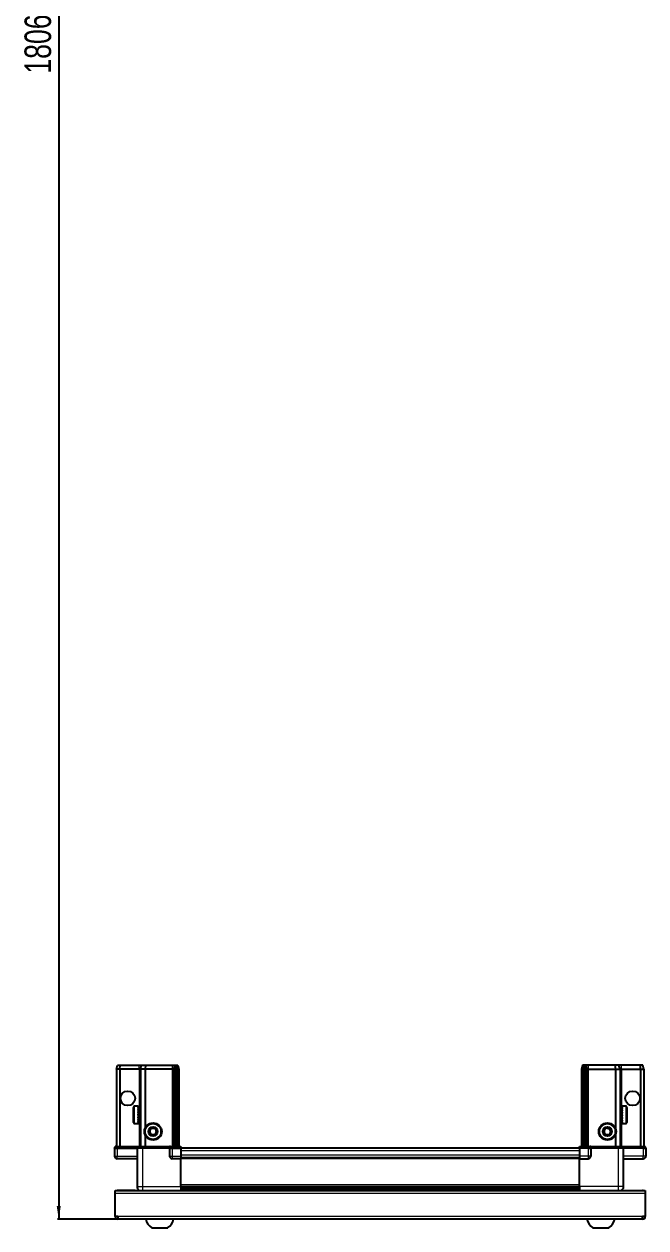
# Model space of a CAD drawing. Header units: millimetres. Extents: x 1021 to 4054, y -1238 to 1683.
# Drawn here: x 1077 to 1545, y -1238 to -331 of the extents above; entities that cross this region are included whole.
import ezdxf

# ---------------------------------------------------------------- set-up
doc = ezdxf.new("R2010")
doc.units = ezdxf.units.MM
doc.layers.add('FORMAT', color=7, linetype='Continuous')
doc.styles.add('SLDTEXTSTYLE0', font='TXT', dxfattribs={"width": 0.75})
doc.dimstyles.new('SLDDIMSTYLE0', dxfattribs={"dimtxt": 20, "dimasz": 10, "dimexe": 0, "dimexo": 0.0625, "dimgap": 5, "dimtad": 2, "dimdec": 1, "dimrnd": 1e-09, "dimzin": 12, "dimdsep": 46, "dimtxsty": 'SLDTEXTSTYLE0', "dimsah": 1, "dimcen": 0.09, "dimadec": 0, "dimazin": 3, "dimtfac": 1, "dimtofl": 0, "dimtmove": 0, "dimatfit": 3, "dimfxl": 0, "dimfrac": 2, "dimtolj": 1, "dimtzin": 12, "dimarcsym": 0})

# ---------------------------------------------------------------- blocks, each defined once
blk = doc.blocks.new('_D_8')
at = {"layer": 'FORMAT'}
for p, q in [((1146.72, 575.42), (1101.63, 575.42)), ((1102.63, 575.42), (1102.63, -1231.28)), ((1147.22, -1231.28), (1101.63, -1231.28))]:
    blk.add_line(p, q, dxfattribs=at)
for points in [[(1102.63, 575.42), (1101.09, 565.42), (1104.17, 565.42)], [(1102.63, -1231.28), (1104.17, -1221.28), (1101.09, -1221.28)]]:
    blk.add_solid(points, dxfattribs=at)
at = {"layer": 'FORMAT', "insert": (1076.85, -368.57), "char_height": 20, "attachment_point": 1, "rotation": 90, "style": 'SLDTEXTSTYLE0'}
blk.add_mtext('1806,7', dxfattribs=at)

msp = doc.modelspace()

# ---------------------------------------------------------------- linework, layer by layer
at = {"color": 7, "linetype": 'Continuous', "lineweight": 25}
for p, q in [((1146.13, -1118.28), (1146.93, -1115.28)), ((1148.63, -1118.28), (1146.13, -1118.28)), ((1146.13, -1118.28), (1146.13, -1176.58)), ((1146.93, -1115.28), (1148.78, -1115.28)), ((1148.63, -1118.28), (1148.78, -1115.28)), ((1163.13, -1118.28), (1148.63, -1118.28)), ((1148.63, -1118.28), (1148.63, -1176.58)), ((1148.78, -1115.28), (1163.13, -1115.28)), ((1163.13, -1115.28), (1164.93, -1115.28)), ((1164.13, -1118.28), (1163.13, -1118.28)), ((1164.13, -1118.28), (1164.93, -1115.28)), ((1167.63, -1118.28), (1164.13, -1118.28)), ((1164.13, -1118.28), (1164.13, -1176.58)), ((1164.93, -1115.28), (1167.96, -1115.28)), ((1167.96, -1115.28), (1167.63, -1118.28)), ((1188.13, -1118.28), (1167.63, -1118.28)), ((1167.63, -1118.28), (1167.63, -1162.78)), ((1167.96, -1115.28), (1188.13, -1115.28)), ((1188.13, -1115.28), (1189.93, -1115.28)), ((1189.13, -1118.28), (1188.13, -1118.28)), ((1189.93, -1115.28), (1189.13, -1118.28)), ((1190.13, -1118.28), (1189.13, -1118.28)), ((1189.13, -1118.28), (1189.13, -1176.58)), ((1189.93, -1115.28), (1190.67, -1115.28)), ((1190.67, -1115.28), (1190.13, -1118.28)), ((1191.63, -1118.28), (1190.13, -1118.28)), ((1190.13, -1118.28), (1190.13, -1176.58)), ((1190.67, -1115.28), (1191.17, -1115.28)), ((1191.17, -1115.28), (1192.33, -1115.28)), ((1191.17, -1115.28), (1191.63, -1118.28)), ((1193.13, -1118.28), (1191.63, -1118.28)), ((1191.63, -1118.28), (1191.63, -1176.58)), ((1192.33, -1115.28), (1193.13, -1118.28)), ((1193.13, -1118.28), (1193.13, -1176.58)), ((1496.93, -1115.28), (1496.13, -1118.28)), ((1496.13, -1118.28), (1497.63, -1118.28)), ((1496.13, -1118.28), (1496.13, -1176.58)), ((1498.08, -1115.28), (1496.93, -1115.28)), ((1498.08, -1115.28), (1497.63, -1118.28)), ((1497.63, -1118.28), (1499.13, -1118.28)), ((1497.63, -1118.28), (1497.63, -1176.58)), ((1498.58, -1115.28), (1498.08, -1115.28)), ((1498.58, -1115.28), (1499.13, -1118.28)), ((1499.33, -1115.28), (1498.58, -1115.28)), ((1499.13, -1118.28), (1500.13, -1118.28)), ((1499.13, -1118.28), (1499.13, -1176.58)), ((1499.33, -1115.28), (1500.13, -1118.28)), ((1501.13, -1115.28), (1499.33, -1115.28)), ((1500.13, -1118.28), (1500.13, -1176.58)), ((1500.13, -1118.28), (1501.13, -1118.28)), ((1521.3, -1115.28), (1501.13, -1115.28)), ((1501.13, -1118.28), (1521.63, -1118.28)), ((1521.3, -1115.28), (1521.63, -1118.28)), ((1524.33, -1115.28), (1521.3, -1115.28)), ((1521.63, -1118.28), (1521.63, -1162.78)), ((1521.63, -1118.28), (1525.13, -1118.28)), ((1525.13, -1118.28), (1524.33, -1115.28)), ((1526.13, -1115.28), (1524.33, -1115.28)), ((1525.13, -1118.28), (1525.13, -1176.58)), ((1525.13, -1118.28), (1526.13, -1118.28)), ((1540.47, -1115.28), (1526.13, -1115.28)), ((1526.13, -1118.28), (1540.63, -1118.28)), ((1540.63, -1118.28), (1540.47, -1115.28)), ((1542.33, -1115.28), (1540.47, -1115.28)), ((1540.63, -1118.28), (1543.13, -1118.28)), ((1540.63, -1118.28), (1540.63, -1176.58)), ((1543.13, -1118.28), (1542.33, -1115.28)), ((1543.13, -1118.28), (1543.13, -1176.58)), ((1158.93, -1158.48), (1158.93, -1147.08)), ((1162.13, -1146.28), (1159.73, -1146.28)), ((1162.13, -1146.28), (1162.13, -1146.29)), ((1162.13, -1146.29), (1162.63, -1146.29)), ((1162.13, -1146.47), (1162.63, -1146.47)), ((1162.13, -1146.47), (1162.13, -1146.69)), ((1162.13, -1146.69), (1162.63, -1146.69)), ((1162.13, -1147.27), (1162.63, -1147.27)), ((1162.13, -1147.27), (1162.13, -1147.69)), ((1162.13, -1147.69), (1162.63, -1147.69)), ((1162.13, -1148.6), (1162.63, -1148.6)), ((1162.13, -1148.6), (1162.13, -1149.19)), ((1162.13, -1149.19), (1162.63, -1149.19)), ((1162.13, -1150.35), (1162.63, -1150.35)), ((1162.13, -1150.35), (1162.13, -1151.04)), ((1162.13, -1151.04), (1162.63, -1151.04)), ((1162.63, -1146.47), (1162.63, -1146.29)), ((1162.63, -1146.69), (1162.63, -1146.47)), ((1162.63, -1147.27), (1162.63, -1146.69)), ((1162.63, -1147.69), (1162.63, -1147.27)), ((1162.63, -1148.6), (1162.63, -1147.69)), ((1162.73, -1148.38), (1162.63, -1148.38)), ((1162.63, -1149.19), (1162.63, -1148.6)), ((1162.63, -1150.35), (1162.63, -1149.19)), ((1162.63, -1151.04), (1162.63, -1150.35)), ((1162.63, -1152.33), (1162.63, -1151.04)), ((1162.73, -1157.18), (1162.73, -1148.38)), ((1163.61, -1149.47), (1163.13, -1148.78)), ((1163.13, -1156.78), (1163.13, -1148.78)), ((1164.1, -1148.78), (1163.61, -1149.47)), ((1163.61, -1156.09), (1163.61, -1149.47)), ((1164.13, -1148.78), (1164.1, -1148.78)), ((1164.1, -1156.78), (1164.1, -1148.78)), ((1525.16, -1148.78), (1525.13, -1148.78)), ((1525.65, -1149.47), (1525.16, -1148.78)), ((1525.16, -1148.78), (1525.16, -1156.78)), ((1526.13, -1148.78), (1525.65, -1149.47)), ((1525.65, -1149.47), (1525.65, -1156.09)), ((1526.13, -1148.78), (1526.13, -1156.78)), ((1526.63, -1148.38), (1526.53, -1148.38)), ((1526.53, -1148.38), (1526.53, -1157.18)), ((1529.53, -1146.28), (1526.63, -1146.28)), ((1527.13, -1146.28), (1526.63, -1146.28)), ((1526.63, -1146.28), (1526.63, -1146.33)), ((1526.63, -1146.33), (1526.63, -1146.61)), ((1527.13, -1146.33), (1526.63, -1146.33)), ((1527.13, -1146.61), (1526.63, -1146.61)), ((1526.63, -1146.61), (1526.63, -1146.89)), ((1527.13, -1146.89), (1526.63, -1146.89)), ((1526.63, -1146.89), (1526.63, -1147.55)), ((1527.13, -1147.55), (1526.63, -1147.55)), ((1526.63, -1147.55), (1526.63, -1148.02)), ((1526.63, -1148.02), (1526.63, -1149)), ((1527.13, -1148.02), (1526.63, -1148.02)), ((1527.13, -1149), (1526.63, -1149)), ((1526.63, -1149), (1526.63, -1149.62)), ((1526.63, -1149.62), (1526.63, -1150.82)), ((1527.13, -1149.62), (1526.63, -1149.62)), ((1527.13, -1150.82), (1526.63, -1150.82)), ((1526.63, -1150.82), (1526.63, -1151.45)), ((1527.13, -1146.33), (1527.13, -1146.28)), ((1527.13, -1146.89), (1527.13, -1146.61)), ((1527.13, -1148.02), (1527.13, -1147.55)), ((1527.13, -1149.62), (1527.13, -1149)), ((1527.13, -1151.53), (1527.13, -1150.82)), ((1530.33, -1147.08), (1530.33, -1158.48)), ((1159.73, -1159.28), (1162.13, -1159.28)), ((1162.13, -1152.33), (1162.63, -1152.33)), ((1162.13, -1152.33), (1162.13, -1153.07)), ((1162.13, -1152.47), (1162.63, -1152.47)), ((1162.13, -1152.97), (1162.63, -1152.97)), ((1162.13, -1153.07), (1162.63, -1153.07)), ((1162.13, -1154.35), (1162.63, -1154.35)), ((1162.13, -1154.35), (1162.13, -1155.06)), ((1162.13, -1155.06), (1162.63, -1155.06)), ((1162.13, -1156.22), (1162.63, -1156.22)), ((1162.13, -1156.22), (1162.13, -1156.83)), ((1162.13, -1156.83), (1162.63, -1156.83)), ((1162.13, -1157.76), (1162.63, -1157.76)), ((1162.13, -1157.76), (1162.13, -1158.2)), ((1162.13, -1158.2), (1162.63, -1158.2)), ((1162.13, -1158.81), (1162.63, -1158.81)), ((1162.13, -1158.81), (1162.13, -1159.04)), ((1162.13, -1159.04), (1162.63, -1159.04)), ((1162.13, -1159.26), (1162.63, -1159.26)), ((1162.13, -1159.26), (1162.13, -1159.28)), ((1162.13, -1159.27), (1162.63, -1159.27)), ((1162.63, -1152.47), (1162.63, -1152.33)), ((1162.63, -1153.07), (1162.63, -1152.97)), ((1162.63, -1154.35), (1162.63, -1153.07)), ((1162.63, -1155.06), (1162.63, -1154.35)), ((1162.63, -1156.22), (1162.63, -1155.06)), ((1162.63, -1156.83), (1162.63, -1156.22)), ((1162.63, -1157.76), (1162.63, -1156.83)), ((1162.63, -1157.18), (1162.73, -1157.18)), ((1162.63, -1158.2), (1162.63, -1157.76)), ((1162.63, -1158.81), (1162.63, -1158.2)), ((1162.63, -1159.04), (1162.63, -1158.81)), ((1162.63, -1159.26), (1162.63, -1159.04)), ((1162.63, -1159.27), (1162.63, -1159.26)), ((1163.13, -1156.78), (1163.61, -1156.09)), ((1163.61, -1156.09), (1164.1, -1156.78)), ((1164.1, -1156.78), (1164.13, -1156.78)), ((1525.13, -1156.78), (1525.16, -1156.78)), ((1525.16, -1156.78), (1525.65, -1156.09)), ((1525.65, -1156.09), (1526.13, -1156.78)), ((1526.53, -1157.18), (1526.63, -1157.18)), ((1527.13, -1151.45), (1526.63, -1151.45)), ((1526.63, -1151.53), (1526.63, -1152.83)), ((1527.13, -1151.53), (1526.63, -1151.53)), ((1527.13, -1152.83), (1526.63, -1152.83)), ((1527.13, -1153.31), (1526.63, -1153.31)), ((1526.63, -1153.31), (1526.63, -1153.57)), ((1526.63, -1153.57), (1526.63, -1154.84)), ((1527.13, -1153.57), (1526.63, -1153.57)), ((1527.13, -1154.84), (1526.63, -1154.84)), ((1526.63, -1154.84), (1526.63, -1155.52)), ((1526.63, -1155.52), (1526.63, -1156.64)), ((1527.13, -1155.52), (1526.63, -1155.52)), ((1527.13, -1156.64), (1526.63, -1156.64)), ((1526.63, -1156.64), (1526.63, -1157.21)), ((1526.63, -1157.21), (1526.63, -1158.07)), ((1527.13, -1157.21), (1526.63, -1157.21)), ((1527.13, -1158.07), (1526.63, -1158.07)), ((1526.63, -1158.07), (1526.63, -1158.46)), ((1526.63, -1158.46), (1526.63, -1158.98)), ((1527.13, -1158.46), (1526.63, -1158.46)), ((1527.13, -1158.98), (1526.63, -1158.98)), ((1526.63, -1158.98), (1526.63, -1159.16)), ((1526.63, -1159.16), (1526.63, -1159.28)), ((1527.13, -1159.16), (1526.63, -1159.16)), ((1526.63, -1159.28), (1529.53, -1159.28)), ((1527.13, -1153.57), (1527.13, -1152.83)), ((1527.13, -1155.52), (1527.13, -1154.84)), ((1527.13, -1157.21), (1527.13, -1156.64)), ((1527.13, -1158.46), (1527.13, -1158.07)), ((1527.13, -1159.16), (1527.13, -1158.98)), ((1167.63, -1167.78), (1167.63, -1176.58)), ((1521.63, -1167.78), (1521.63, -1176.58)), ((1145.13, -1176.58), (1144.63, -1177.45)), ((1144.63, -1177.78), (1144.63, -1177.45)), ((1144.63, -1177.78), (1146.63, -1177.78)), ((1144.63, -1177.78), (1144.63, -1183.78)), ((1146.63, -1176.58), (1145.13, -1176.58)), ((1146.63, -1176.58), (1161.43, -1176.58)), ((1161.43, -1177.78), (1146.63, -1177.78)), ((1146.63, -1177.78), (1161.43, -1177.78)), ((1161.43, -1176.58), (1161.63, -1176.58)), ((1161.63, -1177.78), (1161.43, -1177.78)), ((1161.63, -1177.78), (1161.63, -1176.58)), ((1161.63, -1176.58), (1165.63, -1176.58)), ((1165.63, -1177.78), (1161.63, -1177.78)), ((1161.63, -1177.78), (1161.63, -1206.78)), ((1165.63, -1176.58), (1185.93, -1176.58)), ((1185.93, -1177.78), (1165.63, -1177.78)), ((1185.93, -1176.58), (1186.13, -1176.58)), ((1186.13, -1177.78), (1185.93, -1177.78)), ((1186.13, -1177.78), (1186.13, -1176.58)), ((1186.81, -1176.58), (1186.13, -1176.58)), ((1186.13, -1177.78), (1188.13, -1177.78)), ((1186.13, -1177.78), (1186.13, -1183.78)), ((1186.81, -1176.58), (1194.63, -1176.58)), ((1194.63, -1177.45), (1188.13, -1177.45)), ((1194.63, -1177.78), (1188.13, -1177.78)), ((1188.13, -1177.78), (1194.63, -1177.78)), ((1194.63, -1176.58), (1194.63, -1177.45)), ((1194.63, -1177.45), (1194.63, -1177.45)), ((1194.63, -1177.78), (1194.63, -1177.45)), ((1194.63, -1177.78), (1194.63, -1177.78)), ((1194.63, -1177.78), (1194.63, -1183.78)), ((1494.63, -1177.93), (1194.63, -1177.93)), ((1494.63, -1177.45), (1494.63, -1176.58)), ((1494.63, -1176.58), (1502.45, -1176.58)), ((1501.13, -1177.45), (1494.63, -1177.45)), ((1494.63, -1177.78), (1494.63, -1177.45)), ((1501.13, -1177.78), (1494.63, -1177.78)), ((1494.63, -1177.78), (1494.63, -1183.78)), ((1501.13, -1177.78), (1503.13, -1177.78)), ((1503.13, -1177.78), (1501.13, -1177.78)), ((1503.13, -1176.58), (1502.45, -1176.58)), ((1503.13, -1177.78), (1503.13, -1176.58)), ((1503.13, -1176.58), (1503.33, -1176.58)), ((1503.33, -1177.78), (1503.13, -1177.78)), ((1503.13, -1177.78), (1503.13, -1183.78)), ((1503.33, -1176.58), (1523.63, -1176.58)), ((1523.63, -1177.78), (1503.33, -1177.78)), ((1523.63, -1176.58), (1527.63, -1176.58)), ((1527.63, -1177.78), (1523.63, -1177.78)), ((1527.63, -1177.78), (1527.63, -1176.58)), ((1527.63, -1176.58), (1527.83, -1176.58)), ((1527.83, -1177.78), (1527.63, -1177.78)), ((1527.63, -1177.78), (1527.63, -1206.78)), ((1527.83, -1176.58), (1542.63, -1176.58)), ((1542.63, -1177.78), (1527.83, -1177.78)), ((1544.13, -1176.58), (1542.63, -1176.58)), ((1542.63, -1177.78), (1544.63, -1177.78)), ((1544.63, -1177.45), (1544.13, -1176.58)), ((1544.63, -1177.45), (1544.13, -1176.58)), ((1544.63, -1177.78), (1544.63, -1177.45)), ((1544.63, -1177.78), (1544.63, -1177.45)), ((1544.63, -1177.78), (1544.63, -1177.78)), ((1544.63, -1177.78), (1544.63, -1183.78)), ((1161.63, -1185.78), (1146.63, -1185.78)), ((1194.63, -1185.78), (1188.13, -1185.78)), ((1194.63, -1183.78), (1194.63, -1185.78)), ((1494.63, -1185.13), (1194.63, -1185.13)), ((1194.63, -1206.78), (1194.63, -1185.78)), ((1494.63, -1183.78), (1494.63, -1185.78)), ((1494.63, -1185.78), (1501.13, -1185.78)), ((1494.63, -1206.78), (1494.63, -1185.78)), ((1527.63, -1185.78), (1542.63, -1185.78)), ((1145.13, -1209.78), (1544.13, -1209.78)), ((1145.13, -1211.88), (1145.13, -1209.78)), ((1145.13, -1229.18), (1145.13, -1211.88)), ((1160.13, -1209.68), (1147.23, -1209.68)), ((1160.13, -1209.68), (1160.13, -1209.78)), ((1194.63, -1207.8), (1494.63, -1207.8)), ((1194.63, -1207.84), (1494.63, -1207.84)), ((1218.51, -1209.63), (1194.63, -1209.63)), ((1213.13, -1209.78), (1213.13, -1209.63)), ((1213.17, -1209.78), (1213.17, -1209.63)), ((1213.44, -1209.78), (1213.44, -1209.63)), ((1213.7, -1209.78), (1213.7, -1209.63)), ((1214.35, -1209.78), (1214.35, -1209.63)), ((1214.82, -1209.78), (1214.82, -1209.63)), ((1215.78, -1209.78), (1215.78, -1209.63)), ((1216.4, -1209.78), (1216.4, -1209.63)), ((1217.59, -1209.78), (1217.59, -1209.63)), ((1218.25, -1209.78), (1218.25, -1209.63)), ((1218.3, -1209.78), (1218.3, -1209.63)), ((1219.6, -1209.63), (1218.51, -1209.63)), ((1219.6, -1209.78), (1219.6, -1209.63)), ((1219.6, -1209.63), (1219.6, -1209.63)), ((1220.33, -1209.63), (1219.6, -1209.63)), ((1219.61, -1209.78), (1219.61, -1209.63)), ((1220.11, -1209.78), (1220.11, -1209.63)), ((1220.33, -1209.78), (1220.33, -1209.63)), ((1220.75, -1209.63), (1220.33, -1209.63)), ((1220.33, -1209.63), (1220.33, -1209.63)), ((1468.51, -1209.63), (1220.75, -1209.63)), ((1221.61, -1209.78), (1221.61, -1209.63)), ((1222.3, -1209.78), (1222.3, -1209.63)), ((1223.42, -1209.78), (1223.42, -1209.63)), ((1224, -1209.78), (1224, -1209.63)), ((1224.87, -1209.78), (1224.87, -1209.63)), ((1225.27, -1209.78), (1225.27, -1209.63)), ((1225.8, -1209.78), (1225.8, -1209.63)), ((1225.99, -1209.78), (1225.99, -1209.63)), ((1226.13, -1209.78), (1226.13, -1209.63)), ((1463.13, -1209.78), (1463.13, -1209.63)), ((1463.3, -1209.78), (1463.3, -1209.63)), ((1463.51, -1209.78), (1463.51, -1209.63)), ((1464.07, -1209.78), (1464.07, -1209.63)), ((1464.49, -1209.78), (1464.49, -1209.63)), ((1465.39, -1209.78), (1465.39, -1209.63)), ((1465.97, -1209.78), (1465.97, -1209.63)), ((1467.12, -1209.78), (1467.12, -1209.63)), ((1467.81, -1209.78), (1467.81, -1209.63)), ((1469.09, -1209.63), (1468.51, -1209.63)), ((1469.09, -1209.78), (1469.09, -1209.63)), ((1469.1, -1209.63), (1469.09, -1209.63)), ((1469.83, -1209.63), (1469.1, -1209.63)), ((1469.27, -1209.78), (1469.27, -1209.63)), ((1469.77, -1209.78), (1469.77, -1209.63)), ((1469.83, -1209.78), (1469.83, -1209.63)), ((1470.75, -1209.63), (1469.83, -1209.63)), ((1469.83, -1209.63), (1469.83, -1209.63)), ((1494.63, -1209.63), (1470.75, -1209.63)), ((1471.12, -1209.78), (1471.12, -1209.63)), ((1471.83, -1209.78), (1471.83, -1209.63)), ((1473, -1209.78), (1473, -1209.63)), ((1473.61, -1209.78), (1473.61, -1209.63)), ((1474.55, -1209.78), (1474.55, -1209.63)), ((1475, -1209.78), (1475, -1209.63)), ((1475.62, -1209.78), (1475.62, -1209.63)), ((1475.87, -1209.78), (1475.87, -1209.63)), ((1476.11, -1209.78), (1476.11, -1209.63)), ((1476.13, -1209.78), (1476.13, -1209.63)), ((1529.13, -1209.68), (1542.03, -1209.68)), ((1529.13, -1209.68), (1529.13, -1209.78)), ((1544.13, -1209.78), (1544.13, -1211.88)), ((1544.13, -1211.88), (1544.13, -1229.18)), ((1147.23, -1229.18), (1145.13, -1229.18)), ((1147.23, -1229.18), (1147.23, -1231.28)), ((1542.03, -1231.28), (1147.23, -1231.28)), ((1544.13, -1229.18), (1542.03, -1229.18)), ((1542.03, -1231.28), (1542.03, -1229.18)), ((1172.63, -1237.88), (1184.63, -1237.88)), ((1504.63, -1237.88), (1516.63, -1237.88))]:
    msp.add_line(p, q, dxfattribs=at)
at = {"color": 8, "linetype": 'Continuous', "lineweight": 18}
for p, q in [((1163.13, -1118.28), (1163.13, -1115.28)), ((1163.13, -1118.28), (1163.13, -1148.78)), ((1188.13, -1115.28), (1188.13, -1118.28)), ((1188.13, -1118.28), (1188.13, -1176.58)), ((1501.13, -1115.28), (1501.13, -1118.28)), ((1501.13, -1118.28), (1501.13, -1176.58)), ((1526.13, -1118.28), (1526.13, -1115.28)), ((1526.13, -1118.28), (1526.13, -1148.78)), ((1159.73, -1159.28), (1159.73, -1146.28)), ((1529.53, -1146.28), (1529.53, -1159.28)), ((1163.13, -1156.78), (1163.13, -1176.58)), ((1526.13, -1156.78), (1526.13, -1176.58)), ((1146.63, -1177.78), (1146.63, -1176.58)), ((1146.63, -1177.78), (1146.63, -1183.78)), ((1161.43, -1177.78), (1161.43, -1176.58)), ((1165.63, -1177.78), (1165.63, -1176.58)), ((1165.63, -1177.78), (1165.63, -1206.78)), ((1185.93, -1177.78), (1185.93, -1176.58)), ((1188.13, -1177.78), (1188.13, -1177.45)), ((1188.13, -1177.78), (1188.13, -1183.78)), ((1194.63, -1177.78), (1194.63, -1177.45)), ((1501.13, -1177.78), (1501.13, -1177.45)), ((1501.13, -1177.78), (1501.13, -1183.78)), ((1503.33, -1176.58), (1503.33, -1177.78)), ((1523.63, -1177.78), (1523.63, -1176.58)), ((1523.63, -1177.78), (1523.63, -1206.78)), ((1527.83, -1176.58), (1527.83, -1177.78)), ((1542.63, -1177.78), (1542.63, -1176.58)), ((1542.63, -1177.78), (1542.63, -1183.78)), ((1144.63, -1183.78), (1146.63, -1183.78)), ((1146.63, -1183.78), (1161.63, -1183.78)), ((1146.63, -1185.78), (1146.63, -1183.78)), ((1186.13, -1183.78), (1188.13, -1183.78)), ((1188.13, -1183.78), (1194.63, -1183.78)), ((1188.13, -1183.78), (1188.13, -1185.78)), ((1494.63, -1179.93), (1194.63, -1179.93)), ((1494.63, -1183.13), (1194.63, -1183.13)), ((1494.63, -1185.78), (1194.63, -1185.78)), ((1501.13, -1183.78), (1494.63, -1183.78)), ((1503.13, -1183.78), (1501.13, -1183.78)), ((1501.13, -1183.78), (1501.13, -1185.78)), ((1542.63, -1183.78), (1527.63, -1183.78)), ((1544.63, -1183.78), (1542.63, -1183.78)), ((1542.63, -1185.78), (1542.63, -1183.78)), ((1194.63, -1205.18), (1494.63, -1205.18)), ((1544.13, -1211.88), (1145.13, -1211.88)), ((1147.23, -1209.78), (1147.23, -1209.68)), ((1165.63, -1206.78), (1194.63, -1206.78)), ((1494.63, -1206.6), (1194.63, -1206.6)), ((1194.63, -1209.04), (1494.63, -1209.04)), ((1523.63, -1206.78), (1494.63, -1206.78)), ((1542.03, -1209.78), (1542.03, -1209.68)), ((1542.03, -1229.18), (1147.23, -1229.18))]:
    msp.add_line(p, q, dxfattribs=at)
at = {"color": 7, "linetype": 'Continuous', "lineweight": 25, "flags": 128}
for points in [[(1147.23, -1209.68), (1146.82, -1209.72), (1146.59, -1209.78)], [(1542.67, -1209.78), (1542.44, -1209.72), (1542.03, -1209.68)]]:
    msp.add_lwpolyline(points, dxfattribs=at)
at = {"color": 7, "linetype": 'Continuous', "lineweight": 25}
for centre, radius in [((1154.63, -1140.28), 5.5), ((1534.63, -1140.28), 5.5), ((1173.63, -1165.28), 6.5), ((1515.63, -1165.28), 6.5), ((1173.63, -1165.28), 3.46), ((1515.63, -1165.28), 3.46)]:
    msp.add_circle(centre, radius, dxfattribs=at)
at = {"color": 8, "linetype": 'Continuous', "lineweight": 18}
for centre in [(1173.63, -1165.28), (1515.63, -1165.28)]:
    msp.add_circle(centre, 5.7, dxfattribs=at)
at = {"color": 7, "linetype": 'Continuous', "lineweight": 25}
for centre, radius, start, end in [((1159.73, -1147.08), 0.8, 90, 180), ((1163.13, -1148.38), 0.4, 180, 270), ((1526.13, -1148.38), 0.4, 270, 0), ((1529.53, -1147.08), 0.8, 360, 90), ((1159.73, -1158.48), 0.8, 180, 270), ((1163.13, -1157.18), 0.4, 90, 180), ((1526.13, -1157.18), 0.4, 360, 90), ((1529.53, -1158.48), 0.8, 270, 0), ((1173.63, -1165.28), 2.5, 147.37605, 207.37605), ((1173.63, -1165.28), 2.5, 207.37605, 267.37605), ((1173.63, -1165.28), 2.5, 87.37605, 147.37605), ((1173.63, -1165.28), 2.5, 267.37605, 327.37605), ((1173.63, -1165.28), 2.5, 27.37605, 87.37605), ((1173.63, -1165.28), 2.5, 327.37605, 27.37605), ((1515.63, -1165.28), 2.5, 134.67671, 194.67671), ((1515.63, -1165.28), 2.5, 194.67671, 254.67671), ((1515.63, -1165.28), 2.5, 74.67671, 134.67671), ((1515.63, -1165.28), 2.5, 254.67671, 314.67671), ((1515.63, -1165.28), 2.5, 14.67671, 74.67671), ((1515.63, -1165.28), 2.5, 314.67671, 14.67671), ((1146.63, -1183.78), 2, 180, 270), ((1188.13, -1183.78), 2, 180, 270), ((1501.13, -1183.78), 2, 270, 0), ((1542.63, -1183.78), 2, 270, 0), ((1147.23, -1229.18), 2.1, 180, 270), ((1147.23, -1229.18), 0.6, 180, 270), ((1179.65, -1228.26), 11.91, 194.70035, 233.8734), ((1177.6, -1228.26), 11.91, 306.1266, 345.29965), ((1511.65, -1228.26), 11.91, 194.70035, 233.8734), ((1509.6, -1228.26), 11.91, 306.1266, 345.29965), ((1542.03, -1229.18), 2.1, 270, 0), ((1542.03, -1229.18), 0.6, 270, 0)]:
    msp.add_arc(centre, radius, start, end, dxfattribs=at)
for centre, start_param, end_param in [((1188.13, -1173.98), 2.418858, 3.141593), ((1501.13, -1173.98), 3.141593, 3.864327)]:
    msp.add_ellipse(centre, major_axis=(0, 3.46), ratio=0.57735, start_param=start_param, end_param=end_param, dxfattribs=at)
for points, knots in [([(1170.75, -1165.15), (1171.02, -1164.71), (1171.54, -1163.9), (1172.06, -1163.09), (1172.3, -1162.72)], [0, 0, 0, 0, 0.534686, 1, 1, 1, 1]), ([(1172.07, -1167.71), (1172.02, -1167.6), (1171.74, -1167.07), (1171.28, -1166.19), (1170.9, -1165.45), (1170.75, -1165.15)], [0, 0, 0, 0, 0.133125, 0.637099, 1, 1, 1, 1]), ([(1174.96, -1167.84), (1174.44, -1167.82), (1173.48, -1167.78), (1172.52, -1167.73), (1172.07, -1167.71)], [0, 0, 0, 0, 0.534686, 1, 1, 1, 1]), ([(1172.3, -1162.72), (1172.82, -1162.74), (1173.78, -1162.78), (1174.74, -1162.83), (1175.19, -1162.85)], [0, 0, 0, 0, 0.534686, 1, 1, 1, 1]), ([(1176.51, -1165.41), (1176.23, -1165.85), (1175.71, -1166.66), (1175.2, -1167.47), (1174.96, -1167.84)], [0, 0, 0, 0, 0.534686, 1, 1, 1, 1]), ([(1175.19, -1162.85), (1175.34, -1163.15), (1175.72, -1163.89), (1176.18, -1164.77), (1176.46, -1165.3), (1176.51, -1165.41)], [0, 0, 0, 0, 0.362901, 0.866875, 1, 1, 1, 1]), ([(1512.85, -1164.52), (1513.21, -1164.15), (1513.9, -1163.48), (1514.58, -1162.8), (1514.9, -1162.49)], [0, 0, 0, 0, 0.5346859, 1, 1, 1, 1]), ([(1513.58, -1167.31), (1513.49, -1166.98), (1513.28, -1166.18), (1513.03, -1165.22), (1512.88, -1164.64), (1512.85, -1164.52)], [0, 0, 0, 0, 0.3629006, 0.8668753, 1, 1, 1, 1]), ([(1516.36, -1168.07), (1515.86, -1167.94), (1514.93, -1167.68), (1514.01, -1167.43), (1513.58, -1167.31)], [0, 0, 0, 0, 0.5346859, 1, 1, 1, 1]), ([(1514.9, -1162.49), (1515.4, -1162.62), (1516.33, -1162.88), (1517.25, -1163.13), (1517.68, -1163.25)], [0, 0, 0, 0, 0.534686, 1, 1, 1, 1]), ([(1518.41, -1166.04), (1518.05, -1166.41), (1517.36, -1167.08), (1516.68, -1167.76), (1516.36, -1168.07)], [0, 0, 0, 0, 0.534686, 1, 1, 1, 1]), ([(1517.68, -1163.25), (1517.71, -1163.37), (1517.87, -1163.95), (1518.12, -1164.91), (1518.33, -1165.71), (1518.41, -1166.04)], [0, 0, 0, 0, 0.133125, 0.637099, 1, 1, 1, 1]), ([(1161.63, -1206.78), (1161.68, -1207.22), (1161.75, -1207.9), (1162.18, -1208.71), (1162.64, -1209.27), (1163.04, -1209.63), (1163.3, -1209.76), (1163.35, -1209.78)], [0, 0, 0, 0, 0.363018, 0.558438, 0.758004, 0.95757, 1, 1, 1, 1]), ([(1194.63, -1206.78), (1194.63, -1207.18), (1194.63, -1207.97), (1194.63, -1208.98), (1194.63, -1209.61), (1194.63, -1209.77), (1194.63, -1209.78)], [0, 0, 0, 0, 0.3255201, 0.6510403, 0.9765604, 1, 1, 1, 1]), ([(1494.63, -1206.78), (1494.63, -1207.18), (1494.63, -1207.97), (1494.63, -1208.98), (1494.63, -1209.61), (1494.63, -1209.77), (1494.63, -1209.78)], [0, 0, 0, 0, 0.3255201, 0.6510403, 0.9765604, 1, 1, 1, 1]), ([(1527.63, -1206.78), (1527.58, -1207.22), (1527.51, -1207.9), (1527.08, -1208.71), (1526.62, -1209.27), (1526.22, -1209.63), (1525.95, -1209.76), (1525.91, -1209.78)], [0, 0, 0, 0, 0.363018, 0.558438, 0.758004, 0.95757, 1, 1, 1, 1])]:
    msp.add_open_spline(points, degree=3, knots=knots, dxfattribs=at)
at = {"color": 8, "linetype": 'Continuous', "lineweight": 18}
for points in [[(1161.63, -1206.78), (1161.69, -1206.78), (1161.81, -1206.78), (1162.73, -1206.78), (1164.06, -1206.78), (1165.11, -1206.78), (1165.63, -1206.78)], [(1527.63, -1206.78), (1527.57, -1206.78), (1527.45, -1206.78), (1526.52, -1206.78), (1525.2, -1206.78), (1524.15, -1206.78), (1523.63, -1206.78)]]:
    msp.add_open_spline(points, degree=3, dxfattribs=at)
for points in [[(1165.63, -1206.78), (1165.63, -1207.22), (1165.63, -1207.9), (1165.63, -1208.71), (1165.63, -1209.27), (1165.63, -1209.63), (1165.63, -1209.76), (1165.63, -1209.78)], [(1523.63, -1206.78), (1523.63, -1207.22), (1523.63, -1207.9), (1523.63, -1208.71), (1523.63, -1209.27), (1523.63, -1209.63), (1523.63, -1209.76), (1523.63, -1209.78)]]:
    msp.add_open_spline(points, degree=3, knots=[0, 0, 0, 0, 0.363018, 0.558438, 0.758004, 0.95757, 1, 1, 1, 1], dxfattribs=at)

# ---------------------------------------------------------------- dimensions: what is measured, and where the dimension line sits
at = {"layer": 'FORMAT'}
dim = msp.add_linear_dim(base=(1102.63, -1231.28), p1=(1146.73, 575.42), p2=(1147.23, -1231.28), angle=90, dimstyle='SLDDIMSTYLE0', dxfattribs=at)
dim.commit()
dim.dimension.update_dxf_attribs({"geometry": '_D_8', "text_midpoint": (1102.63, -327.93), "dimtype": 160})

doc.saveas('drawing.dxf')
